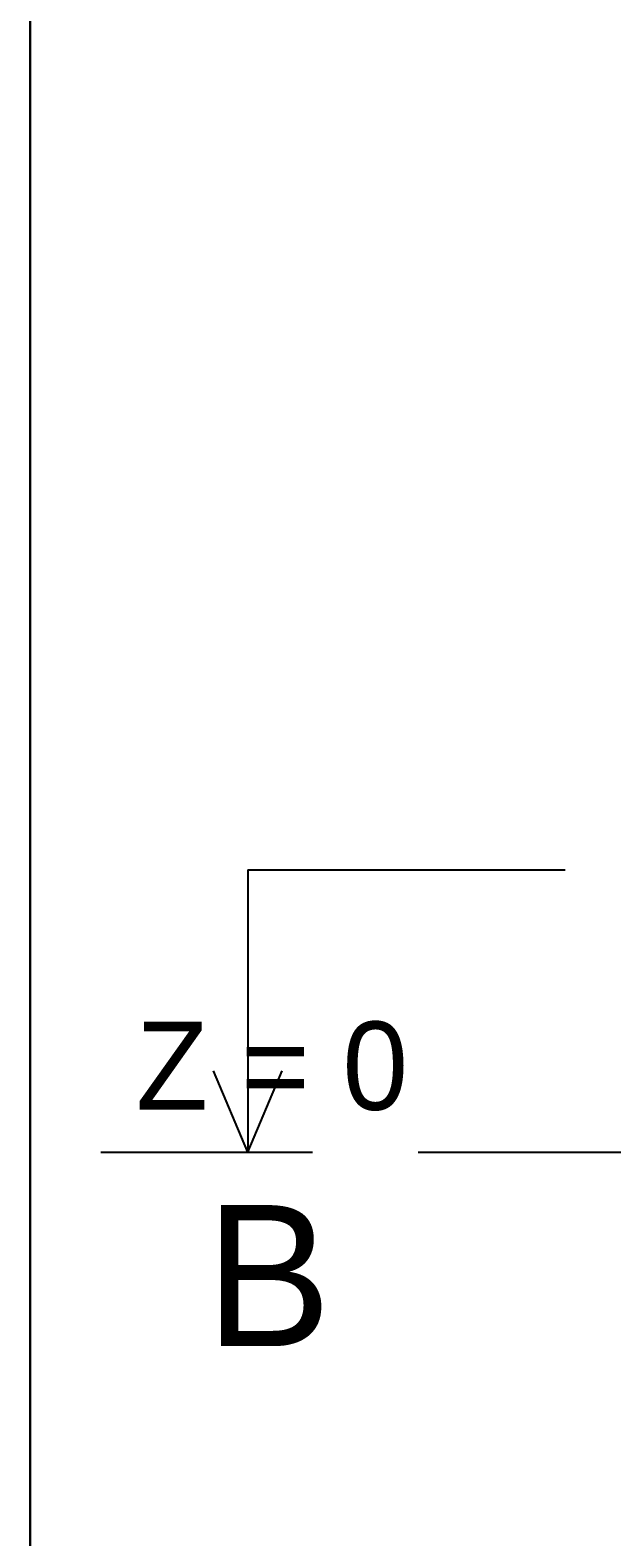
# Model space of a CAD drawing. Extents: x 750 to 62250, y 750 to 43800.
# Drawn here: x 16500 to 18973, y 9727 to 16134 of the extents above; entities that cross this region are included whole.
import ezdxf

# ---------------------------------------------------------------- set-up
doc = ezdxf.new("R2010")
doc.units = 0
doc.linetypes.add('DASHDOT', pattern=[2250, 1350, -450, 0, -450])
doc.linetypes.add('DASHED', pattern=[1350, 900, -450])
for name, color, linetype in [('A-FRAME', 8, 'CONTINUOUS'), ('A-GROUND', 8, 'DASHED'), ('A-SECT', 1, 'DASHDOT'), ('A-TEXT', 7, 'CONTINUOUS')]:
    doc.layers.add(name, color=color, linetype=linetype)

msp = doc.modelspace()

# ---------------------------------------------------------------- linework, layer by layer
at = {"layer": 'A-FRAME'}
for p, q in [((16500, 1500), (16500, 22275)), ((16500, 22275), (16500, 1500))]:
    msp.add_line(p, q, dxfattribs=at)
at = {"layer": 'A-GROUND'}
msp.add_line((16800, 11362.5), (31200, 11362.5), dxfattribs=at)
at = {"layer": 'A-SECT'}
for p, q in [((17425, 12562.5), (28175, 12562.5)), ((17425, 12562.5), (17425, 11362.5)), ((17425, 11362.5), (17278.968, 11707.898)), ((17425, 11362.5), (17571.032, 11707.898))]:
    msp.add_line(p, q, dxfattribs=at)

# ---------------------------------------------------------------- texts
at = {"layer": 'A-TEXT'}
for s, height, p in [('Z = 0', 375, (16950, 11542.5)), ('B', 600, (17245, 10537.5))]:
    msp.add_text(s, height=height, dxfattribs=at).set_placement(p)

doc.saveas('drawing.dxf')
